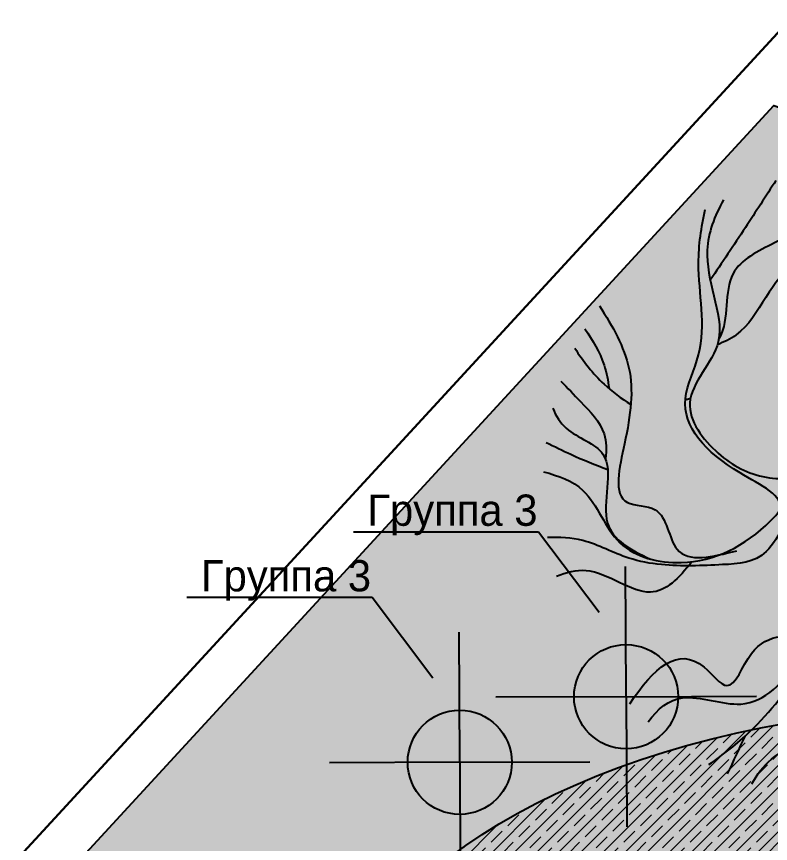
# Model space of a CAD drawing. Header units: millimetres. Extents: x -1042495 to -977915, y 3191218 to 3280168.
# Drawn here: x -1008577 to -1001340, y 3272232 to 3280168 of the extents above; entities that cross this region are included whole.
import ezdxf
from ezdxf import colors
from ezdxf.entities.mleader import LeaderData, LeaderLine
from ezdxf.math import Vec2, Vec3

# ---------------------------------------------------------------- set-up
doc = ezdxf.new("R2010")
doc.units = ezdxf.units.MM
doc.layers.get('0').update_dxf_attribs({"lineweight": 15})
for name, color, linetype in [('000 Граница', 6, 'Continuous'), ('000 Дом', 7, 'Continuous'), ('000 Привязки', 1, 'Continuous'), ('_Освещение уличные фанари', 1, 'Continuous'), ('p', 7, 'Continuous'), ('Сосны существующие', 55, 'Continuous')]:
    doc.layers.add(name, color=color, linetype=linetype)
doc.layers.add('_Группы Электрика', color=7, linetype='Continuous', lineweight=15)
doc.layers.add('вода', color=157, linetype='Continuous', lineweight=0)

# ---------------------------------------------------------------- blocks, each defined once
blk = doc.blocks.new('kuk')
h = blk.add_hatch(color=79)
edge = h.paths.add_edge_path()
edge.add_spline(control_points=[(42118.70245555053, 9572.610501919959), (42118.51148086353, 9621.383568395588), (42112.88775353153, 9736.902112695549), (42103.27618027398, 9939.922439933014), (41828.03718720157, 10021.84808445026), (41976.31665729223, 10178.61039581728), (42121.08890127442, 10026.95672017436), (42339.61048832507, 10042.89276663787), (42500.88038389137, 10056.52366963978), (42575.83301402837, 10063.75458616166)], knot_values=[870.2592256533258, 870.2592256533258, 870.2592256533258, 870.2592256533258, 1017.492147533328, 1216.085393553844, 1444.783941661861, 1538.953774334001, 1675.172457199902, 1944.284785000154, 2170.255095846381, 2170.255095846381, 2170.255095846381, 2170.255095846381], degree=3, periodic=0)
edge.add_spline(control_points=[(42575.83301402837, 10063.75458616167), (42568.50436783834, 10069.25501941686), (42559.11969187035, 10076.28697780111), (42549.74602030165, 10083.31238127735), (42547.69270120163, 10084.8513800468)], knot_values=[800.2068076794948, 800.2068076794948, 800.2068076794948, 800.2068076794948, 827.618299149897, 835.3093146752901, 835.3093146752901, 835.3093146752901, 835.3093146752901], degree=3, periodic=0)
edge.add_spline(control_points=[(42547.69270120165, 10084.85138004682), (42477.92035042593, 10079.79643981689), (42268.89360076669, 10110.85403731142), (41996.10906152218, 10127.5179185163), (41972.11511892, 10396.71243285707), (42004.03751165436, 10605.58065658231), (41774.50634144855, 10820.10969343207), (41641.78169802333, 11011.92063196362), (41629.38611638643, 11161.5686064512)], knot_values=[662.5209045612287, 662.5209045612287, 662.5209045612287, 662.5209045612287, 870.5487838410709, 1192.489053920474, 1347.311952054067, 1604.801170425202, 1787.523502055109, 2245.013428419982, 2245.013428419982, 2245.013428419982, 2245.013428419982], degree=3, periodic=0)
edge.add_spline(control_points=[(41629.38611638642, 11161.56860645121), (41625.17977546389, 11167.59878853697), (41615.90660435554, 11175.32198139933), (41605.6959189373, 11153.86769927343), (41600.54308818163, 11150.95328846361), (41599.85063968982, 11150.72012590583)], knot_values=[44.67651487797858, 44.67651487797858, 44.67651487797858, 44.67651487797858, 63.45967183674239, 85.97367081086685, 89.54853225024308, 89.54853225024308, 89.54853225024308, 89.54853225024308], degree=3, periodic=0)
edge.add_spline(control_points=[(41599.85063968982, 11150.72012590579), (41599.28733255187, 11099.97555187472), (41610.044492195, 10979.55147085), (41741.4591646418, 10808.85628926316), (41940.09863367376, 10588.25520659883), (41828.08385765617, 10410.42171458662), (41771.20066712721, 10320.11455361912)], knot_values=[0, 0, 0, 0, 149.4206191630008, 363.1700166445556, 640.4795314646232, 926.5995446511216, 926.5995446511216, 926.5995446511216, 926.5995446511216], degree=3, periodic=0)
edge.add_spline(control_points=[(41771.20066712721, 10320.11455361912), (41695.37207499499, 10314.26742733186), (41527.70772504908, 10301.33886568463), (41266.75169849607, 10411.91552298373), (41186.36993391102, 10688.53878012498), (41228.80622212666, 10854.72058716808), (41259.04968726257, 10931.5799209981)], knot_values=[0, 0, 0, 0, 228.347317750915, 504.8980010843017, 766.5752276840291, 1011.585655749663, 1011.585655749663, 1011.585655749663, 1011.585655749663], degree=3, periodic=0)
edge.add_spline(control_points=[(41259.04968726253, 10931.57992099803), (41263.77522824338, 10954.76725486915), (41267.8055131755, 10977.9686487806), (41270.3043173751, 11001.20101355655)], knot_values=[641.0062101829742, 641.0062101829742, 641.0062101829742, 641.0062101829742, 711.4068882583072, 711.4068882583072, 711.4068882583072, 711.4068882583072], degree=3, periodic=0)
edge.add_spline(control_points=[(41270.30431737509, 11001.20101355654), (41240.51089273977, 10948.22308048407), (41149.96833050664, 10816.36496202172), (41115.03543925489, 10582.32040093462), (41181.41740164826, 10414.93892833623), (41222.17460000132, 10365.32905908839)], knot_values=[2393.541726370206, 2393.541726370206, 2393.541726370206, 2393.541726370206, 2575.344291695007, 2872.618066596236, 3068.260875332532, 3068.260875332532, 3068.260875332532, 3068.260875332532], degree=3, periodic=0)
edge.add_spline(control_points=[(41222.17460000132, 10365.32905908839), (41232.39692740579, 10354.73518907069), (41242.68478816102, 10344.18247647449), (41252.97264891624, 10333.6297638783)], knot_values=[1092.159775295996, 1092.159775295996, 1092.159775295996, 1092.159775295996, 1135.427609766896, 1135.427609766896, 1135.427609766896, 1135.427609766896], degree=3, periodic=0)
edge.add_spline(control_points=[(41252.97264891623, 10333.62976387831), (41312.47526769513, 10282.35583718283), (41479.89525903799, 10243.86764620215), (41736.13086288715, 10163.57594335989), (41750.78968620272, 9892.332783800219), (41645.77022607178, 9691.978697925771), (41479.50220852446, 9568.284328220076), (41396.0501812611, 9579.624857188584), (41389.32346238778, 9580.985584299176)], knot_values=[1129.368166539482, 1129.368166539482, 1129.368166539482, 1129.368166539517, 1374.649466240999, 1629.387060471888, 1840.557481397005, 2074.506203613566, 2325.854043966237, 2348.008092964913, 2348.008092964913, 2348.008092964913, 2348.008092964913], degree=3, periodic=0)
edge.add_spline(control_points=[(41389.32346238779, 9580.985584299175), (41392.91082982747, 9574.986272249258), (41395.46722573383, 9567.644028415052), (41394.58590952103, 9560.248569419324), (41394.32649281577, 9558.917581164153)], knot_values=[39.53844287242089, 39.53844287242089, 39.53844287242089, 39.53844287242089, 61.35247244489231, 66.1332097797596, 66.1332097797596, 66.1332097797596, 66.1332097797596], degree=3, periodic=0)
edge.add_spline(control_points=[(41394.32649281577, 9558.917581164156), (41515.6997095492, 9548.340023577837), (41687.24408200163, 9704.717635599187), (41827.91540799243, 10021.6569444364), (42011.46417424718, 9848.087903634038), (42085.65507792266, 9715.237165824414), (42100.8588892412, 9586.500850168357)], knot_values=[852.2460950200016, 852.2460950200016, 852.2460950200016, 852.2460950200016, 1249.638149664189, 1485.156298665823, 1546.069788815106, 1930.433500069827, 1930.433500069827, 1930.433500069827, 1930.433500069827], degree=3, periodic=0)
edge.add_spline(control_points=[(42100.85888924119, 9586.500850168357), (42106.91248521781, 9581.888676751332), (42112.86864302251, 9577.259969462348), (42118.70245555053, 9572.61050191996)], knot_values=[76.87140819499524, 76.87140819499524, 76.87140819499524, 76.87140819499524, 96.52124541969789, 96.52124541969789, 96.52124541969789, 96.52124541969789], degree=3, periodic=0)
at = {"color": 79}
for points, knots in [([(41563.81185926077, 11685.09247290187), (41561.01125723543, 11585.1996965205), (41560.81429257756, 11428.85341873426), (41591.23213533867, 11275.62487816843), (41603.1451239196, 11220.11941835595)], [81.81743667976998, 81.81743667976998, 81.81743667976998, 81.81743667976998, 380.1529192552746, 550.0314302716727, 550.0314302716727, 550.0314302716727, 550.0314302716727]), ([(41771.20066712721, 10320.11455361912), (41828.08385765617, 10410.42171458662), (41940.09863367376, 10588.25520659883), (41741.4591646418, 10808.85628926316), (41582.1285125599, 11015.81167775284), (41606.40259650575, 11254.83627041552), (41627.45022492825, 11484.38914192738), (41657.73282255093, 11619.05656368292), (41677.30387478699, 11697.56082485656)], [0, 0, 0, 0, 286.1200131864985, 563.429528006566, 777.1789254881209, 1062.654470818586, 1234.898850181861, 1476.589697741976, 1476.589697741976, 1476.589697741976, 1476.589697741976]), ([(41811.54232356326, 11700.16795422133), (41743.06276466454, 11584.94134836956), (41654.2678118461, 11419.50792442627), (41602.11762647008, 11069.77596431242), (41770.7371772328, 10823.63250546761), (42004.03751165436, 10605.58065658231), (41972.11511892, 10396.71243285707), (41996.10906152218, 10127.5179185163), (42334.61620314587, 10106.83917033415), (42695.09374382489, 10043.33110466653), (42776.3407648294, 10376.8950209276), (42989.10735178507, 10433.03155229378), (43113.54944689757, 10440.02410144643), (43146.5780243941, 10440.58016230183)], [86.72932173240594, 86.72932173240594, 86.72932173240594, 86.72932173240594, 484.9842139725721, 647.7796200633504, 1120.010830926102, 1302.733162556008, 1560.222380927143, 1715.045279060737, 2036.98554914014, 2410.00170030609, 2631.849358102644, 2900.441634017221, 2999.039400777974, 2999.039400777974, 2999.039400777974, 2999.039400777974]), ([(42031.06217702525, 11676.08167469221), (41982.05342647822, 11616.24479186462), (41911.28351453286, 11520.2796280385), (41862.69820774594, 11411.42359150719), (41846.58000728227, 11372.01633887182)], [136.1512400786935, 136.1512400786935, 136.1512400786935, 136.1512400786935, 366.8146306859735, 494.2021386719969, 494.2021386719969, 494.2021386719969, 494.2021386719969]), ([(42144.00929906383, 11649.47100006653), (42110.6057699048, 11608.67018088949), (42036.82542656012, 11530.8207850478), (41939.16130523095, 11484.34843367808), (41887.19766907244, 11462.52191394962)], [112.5811704792087, 112.5811704792087, 112.5811704792087, 112.5811704792087, 269.1908764201733, 435.803325767376, 435.803325767376, 435.803325767376, 435.803325767376]), ([(42269.19289184541, 11607.81738497345), (42190.18612430107, 11529.58903227405), (42043.25550475036, 11406.10235201158), (41761.85100954839, 11373.46664571553), (41680.69521050813, 11142.44913639784), (41698.69747489577, 11007.38531030776), (41710.34433498649, 10932.52249491665)], [99.9124779669049, 99.9124779669049, 99.9124779669049, 99.9124779669049, 428.24112719314, 673.5224268946113, 855.6667858281947, 1083.714651145575, 1083.714651145575, 1083.714651145575, 1083.714651145575]), ([(40525.31175123822, 9725.189644893115), (40595.62802717672, 9685.616749667028), (40729.08416434942, 9634.067684194866), (40942.21973983957, 9681.100904738973), (41179.66087475656, 9744.201246070812), (41390.52880803005, 9502.09295325167), (41645.77022607178, 9691.978697925771), (41750.78968620272, 9892.332783800219), (41736.13086288715, 10163.57594335989), (41479.89525903799, 10243.86764620215), (41231.72280344744, 10300.92002561217), (41112.67798213146, 10566.52583031745), (41153.99689069235, 10843.3556452058), (41322.25221700976, 11053.27400064492), (41363.70928085814, 11341.42277864478), (41253.36182495716, 11489.35619329285), (41182.50999732094, 11568.96127481463)], [218.0419631214895, 218.0419631214895, 218.0419631214895, 218.0419631214895, 455.2756671535105, 657.1098870734498, 857.8210153784748, 1151.522215538159, 1402.87005589083, 1636.81877810739, 1847.989199032507, 2102.726793263397, 2348.008092964879, 2589.184535106502, 2886.458310007731, 3146.071402965742, 3385.542606073504, 3689.261372758156, 3689.261372758156, 3689.261372758156, 3689.261372758156]), ([(42076.90417940571, 11185.18359108583), (42061.41894999833, 11218.76659122996), (42035.68472762643, 11326.98474734775), (42227.46616151533, 11440.90280461037), (42337.44253767845, 11527.47147750052), (42377.59267274131, 11560.46271977451)], [138.1278717841158, 138.1278717841158, 138.1278717841158, 138.1278717841158, 247.8245578742791, 507.2619199560364, 668.4171282749929, 668.4171282749929, 668.4171282749929, 668.4171282749929]), ([(41045.03003396837, 11494.35943834096), (41096.91710970392, 11440.68096563427), (41208.10552265943, 11314.65058463177), (41287.45588072389, 11105.43858306233), (41267.3380029435, 10972.24911500203), (41259.04968726253, 10931.57992099803)], [83.66304609785394, 83.66304609785394, 83.66304609785394, 83.66304609785394, 307.4506953136835, 587.9283179934713, 711.4068882583072, 711.4068882583072, 711.4068882583072, 711.4068882583072]), ([(42502.23237186683, 11491.33933325077), (42363.34709903443, 11460.69628030243), (42167.84353123992, 11395.53962201846), (42042.08168539082, 11135.13987766189), (42117.15844378541, 10909.33436210965), (42104.7666778473, 10681.56151820635), (42007.9025223151, 10570.36225939167), (41980.3910595159, 10541.45700887838)], [106.4078338214958, 106.4078338214958, 106.4078338214958, 106.4078338214958, 508.0287641420907, 711.179884559338, 886.5979065571522, 1209.170566515845, 1327.328361209852, 1327.328361209852, 1327.328361209852, 1327.328361209852]), ([(42626.3913486699, 11404.00741546492), (42464.73722268704, 11422.71225649574), (42251.12417825883, 11427.04757121681), (42098.63788567282, 11288.68721761781), (42058.52793806178, 11246.65718651843)], [117.6535699869122, 117.6535699869122, 117.6535699869122, 117.6535699869122, 568.0302803283104, 738.3838458100794, 738.3838458100794, 738.3838458100794, 738.3838458100794]), ([(40889.90462916081, 11382.89022666704), (40960.09733781216, 11368.64495815175), (41091.45610761482, 11323.43454602981), (41170.9171206894, 11143.96154394233), (41153.23713880545, 10997.03121598206), (41195.19613745619, 10942.53274147715), (41220.8077805238, 10917.64804854473)], [104.9160066005779, 104.9160066005779, 104.9160066005779, 104.9160066005779, 310.106635217674, 522.0446102650799, 628.9460752988023, 731.838342734228, 731.838342734228, 731.838342734228, 731.838342734228]), ([(42775.03331949486, 11268.00423274758), (42594.72469048859, 11309.57976360463), (42355.61049721086, 11340.31223092607), (42021.56933293672, 11094.57378161783), (42235.63189087552, 10817.78649627793), (42105.95689278358, 10590.62283400997), (42021.50443352977, 10502.42641289841), (41983.13234657617, 10463.51666630961)], [110.0568225887295, 110.0568225887295, 110.0568225887295, 110.0568225887295, 640.4688636408155, 819.937474170335, 1178.422451917899, 1381.573572335169, 1546.996836853823, 1546.996836853823, 1546.996836853823, 1546.996836853823]), ([(42294.94473871766, 11268.47684317923), (42362.5232812125, 11253.69481662252), (42529.50229323314, 11220.41260584352), (42699.61325136261, 11230.66019932796), (42800.99740369804, 11239.73051645674)], [45.63339632055304, 45.63339632055304, 45.63339632055304, 45.63339632055304, 252.1814182955538, 555.2884261304242, 555.2884261304242, 555.2884261304242, 555.2884261304242]), ([(40719.16060788278, 11214.19875071841), (40790.66027828793, 11156.62493875999), (40926.91182410793, 11040.55240294103), (41096.75816955628, 10818.76622440524), (41078.02011694296, 10649.97934998678), (41060.85558262312, 10566.79341281773)], [85.98827193270003, 85.98827193270003, 85.98827193270003, 85.98827193270003, 363.9245412828689, 624.7897921889714, 868.6924766875891, 868.6924766875891, 868.6924766875891, 868.6924766875891]), ([(42129.23629617848, 10979.39438537369), (42154.98584717964, 11043.71623257419), (42224.90952966418, 11218.38414892993), (42548.58501777025, 11098.81896462991), (42740.31119657547, 11167.11022313236), (42830.40518666638, 11205.69945838294)], [0, 0, 0, 0, 185.4986812577011, 503.7272645640662, 798.1540504726267, 798.1540504726267, 798.1540504726267, 798.1540504726267]), ([(41599.85063968982, 11150.72012590583), (41600.54308818163, 11150.95328846361), (41605.6959189373, 11153.86769927343), (41615.90660435554, 11175.32198139933), (41625.17977546389, 11167.59878853697), (41629.38611638642, 11161.56860645121)], [44.67651487797858, 44.67651487797858, 44.67651487797858, 44.67651487797858, 48.25137631735481, 70.76537529147927, 89.54853225024308, 89.54853225024308, 89.54853225024308, 89.54853225024308]), ([(42357.69652991036, 11160.829091695), (42413.4884795131, 11121.51852574951), (42583.42038379077, 11010.00385247795), (42788.790128817, 11031.09050279407), (42928.49660457, 11054.55121202785)], [37.21260792841111, 37.21260792841111, 37.21260792841111, 37.21260792841111, 236.834510726458, 638.6108580069151, 638.6108580069151, 638.6108580069151, 638.6108580069151]), ([(40600.80476504751, 11052.47257409326), (40665.19678933647, 11037.61019517429), (40757.71086898175, 11000.35273120538), (40749.13229552774, 10887.74160648148), (40764.12730007189, 10851.32401738634)], [64.19835673297459, 64.19835673297459, 64.19835673297459, 64.19835673297459, 235.7495178554283, 354.0757735888869, 354.0757735888869, 354.0757735888869, 354.0757735888869]), ([(40542.80857212591, 10950.37457828836), (40580.97058521899, 10934.64813200686), (40648.31945211109, 10914.57539405212), (40718.68853287261, 10921.31605215806), (40748.92797344236, 10926.3146039933)], [111.7860421105197, 111.7860421105197, 111.7860421105197, 111.7860421105197, 234.2412049455951, 325.243443481367, 325.243443481367, 325.243443481367, 325.243443481367]), ([(40501.44923806319, 10862.24566889258), (40587.47829146993, 10835.87582271479), (40709.7190483222, 10812.27157403167), (40850.61000232449, 10896.93517939919), (40987.09075509541, 10841.98015301818), (41009.69396714423, 10583.17143931528), (41152.68053587666, 10436.5038083228), (41252.97264891624, 10333.6297638783)], [74.55071149865105, 74.55071149865105, 74.55071149865105, 74.55071149865105, 329.3274541538982, 441.1527052894014, 534.0665168561096, 713.6273299050731, 1135.427609766896, 1135.427609766896, 1135.427609766896, 1135.427609766896]), ([(42192.88164425938, 10088.73738237121), (42326.77738602563, 10149.72973433255), (42557.21480110272, 10254.69886733141), (42623.88186257898, 10690.62708494706), (42879.50282064098, 10796.39294083935), (43043.39619927933, 10856.48510252158)], [0, 0, 0, 0, 411.3316460272588, 707.9104981202695, 1185.977646545138, 1185.977646545138, 1185.977646545138, 1185.977646545138]), ([(42734.70697463628, 10575.0413649809), (42754.88745358289, 10609.65695549101), (42833.19949907948, 10722.45235726004), (42968.50674012005, 10761.13783414289), (43073.62755889205, 10778.21828572082)], [93.57964698150425, 93.57964698150425, 93.57964698150425, 93.57964698150425, 211.7905288431525, 510.4790930054103, 510.4790930054103, 510.4790930054103, 510.4790930054103]), ([(40440.40260319929, 10687.74391969779), (40598.39875548721, 10613.40349282987), (40863.31933634721, 10472.21403592861), (40706.38176238623, 9969.306507598789), (41074.26189347127, 9877.416850189724), (41144.20168461878, 9727.202960030218), (41156.19609764234, 9698.271098800617)], [39.40813036117122, 39.40813036117122, 39.40813036117122, 39.40813036117122, 492.7702781532095, 847.1972946128711, 1249.44787212419, 1342.330138415851, 1342.330138415851, 1342.330138415851, 1342.330138415851]), ([(42588.39471431597, 10460.58018110551), (42639.56000310287, 10509.86582349438), (42786.956006885, 10631.73387241871), (42982.37216219064, 10651.79019204084), (43109.80433385109, 10658.21965738288)], [124.939907204068, 124.939907204068, 124.939907204068, 124.939907204068, 334.0642695739998, 700.720761932643, 700.720761932643, 700.720761932643, 700.720761932643]), ([(42637.56894045136, 10269.72905143166), (42637.34171471424, 10327.4626271196), (42650.18878098105, 10557.79564831691), (42908.75343701881, 10585.25096981823), (43125.22537545287, 10589.91434420713)], [49.56483382049256, 49.56483382049256, 49.56483382049256, 49.56483382049256, 210.8071693159835, 724.6733042370374, 724.6733042370374, 724.6733042370374, 724.6733042370374]), ([(40411.07230988783, 10557.23412175102), (40512.38510144207, 10534.67412532798), (40690.91165965864, 10481.44053826366), (40694.19237024766, 10244.90477771892), (40766.45854910467, 10175.41788943431), (40783.37306978691, 10162.26697062997)], [40.86425448572982, 40.86425448572982, 40.86425448572982, 40.86425448572982, 316.3475957537445, 559.0914671913224, 623.3681326413947, 623.3681326413947, 623.3681326413947, 623.3681326413947]), ([(42646.79139875725, 10389.693573297), (42696.65240145207, 10411.23850256089), (42796.11061517403, 10453.28688369089), (42960.01501698936, 10506.6931685588), (43073.7856515499, 10537.68292790107), (43135.89754140019, 10554.1206447539)], [36.87130351325237, 36.87130351325237, 36.87130351325237, 36.87130351325237, 199.7376443159611, 360.7429613297645, 553.4832749704183, 553.4832749704183, 553.4832749704183, 553.4832749704183]), ([(42402.91236180946, 10076.01386113864), (42489.27746390004, 10152.5083856159), (42705.94802300441, 10344.41589207064), (42974.33270512264, 10453.36117663539), (43137.97874177554, 10515.2876368513)], [0, 0, 0, 0, 343.8637525709091, 862.6765872067708, 862.6765872067708, 862.6765872067708, 862.6765872067708]), ([(40391.06452994511, 10357.51883949439), (40453.75681248104, 10340.776461343), (40592.59180797437, 10287.03709463708), (40638.14858148877, 10138.73994359743), (40658.85486112781, 10045.54606154792)], [94.16211884173057, 94.16211884173057, 94.16211884173057, 94.16211884173057, 278.7410029036733, 541.2241424931688, 541.2241424931688, 541.2241424931688, 541.2241424931688]), ([(43151.18667026713, 10277.52971012177), (43080.62613407886, 10287.73535172854), (42945.61019234066, 10297.36601722222), (42813.00051065586, 10267.08032833184), (42749.59584006404, 10249.07518755599)], [196.9284267897876, 196.9284267897876, 196.9284267897876, 196.9284267897876, 409.6109264593981, 605.7056722582904, 605.7056722582904, 605.7056722582904, 605.7056722582904]), ([(40394.58574215081, 10214.72866229602), (40464.60237323047, 10201.26960115662), (40603.1739485107, 10156.74932625509), (40711.04000355814, 9953.847289431866), (40830.9318235909, 9703.315492693924), (41045.36657401002, 9752.931679886206), (41128.67798138824, 9705.426690801294), (41129.8952848291, 9704.713151198252)], [122.1074683538383, 122.1074683538383, 122.1074683538383, 122.1074683538383, 327.1488599209483, 562.0916896391475, 786.1855601876149, 1072.730537582028, 1077.006256749889, 1077.006256749889, 1077.006256749889, 1077.006256749889]), ([(43112.75095542745, 9993.897353399272), (43065.95363676615, 10030.46185407814), (42933.94894861476, 10104.2411774405), (42653.727620548, 10069.7208878801), (42370.52351037704, 10045.14714965968), (42121.08890127442, 10026.95672017436), (41976.31665729223, 10178.61039581728), (41828.03718720157, 10021.84808445026), (42103.27618027398, 9939.922439933014), (42114.87962582943, 9694.828816794774), (42124.70704857377, 9495.004300917904), (42087.7094235827, 9287.347822908465), (41999.52082601472, 9133.72480478782), (41994.20879431425, 9010.595111551116), (41995.5174663769, 8957.816197409247)], [305.572588576106, 305.572588576106, 305.572588576106, 305.572588576106, 485.9987317620114, 780.9525720785175, 1096.229536499553, 1365.341864299804, 1501.560547165705, 1595.730379837845, 1824.428927945863, 2023.022173966378, 2289.317796157479, 2434.80399185076, 2648.538671117886, 2804.742755203982, 2804.742755203982, 2804.742755203982, 2804.742755203982]), ([(42984.66036874906, 9661.56281662532), (42940.53493202227, 9724.594730844667), (42817.22182855342, 9883.164911878366), (42651.68664126426, 10006.9096624888), (42549.74602030165, 10083.31238127735), (42547.69270120163, 10084.8513800468)], [223.228005660777, 223.228005660777, 223.228005660777, 223.228005660777, 453.5622762531424, 827.618299149897, 835.3093146752901, 835.3093146752901, 835.3093146752901, 835.3093146752901]), ([(43068.76647252697, 9848.417809497423), (43027.14826157061, 9871.90878529965), (42944.02021092433, 9931.639531952625), (42903.94141863582, 10028.69605040743), (42885.16873581005, 10084.65002681966)], [119.9931796869897, 119.9931796869897, 119.9931796869897, 119.9931796869897, 260.9127864676389, 431.7658415393169, 431.7658415393169, 431.7658415393169, 431.7658415393169]), ([(42719.29238309016, 9316.472717165401), (42564.33490264796, 9420.64156947095), (42433.75529449809, 9559.91850350098), (42706.24748546819, 9760.907192188262), (42482.10442593097, 9826.746366997848), (42420.74310073761, 9951.318430718904), (42425.73896595489, 10024.68692482968), (42430.32989771693, 10050.71276386701)], [162.8090856831513, 162.8090856831513, 162.8090856831513, 162.8090856831513, 573.9217688907703, 702.0376840706795, 878.1344772023654, 1024.54984870061, 1103.879036731555, 1103.879036731555, 1103.879036731555, 1103.879036731555]), ([(42798.18380408217, 9397.357557347686), (42741.52985674884, 9438.3897405528), (42651.47905019045, 9546.091963440398), (42780.1854371298, 9847.360548050536), (42626.60409102595, 9985.904318653505), (42521.03625812904, 10058.61954642639)], [219.0802833421253, 219.0802833421253, 219.0802833421253, 219.0802833421253, 421.9030964384481, 676.7005482502788, 1014.097759534553, 1014.097759534553, 1014.097759534553, 1014.097759534553]), ([(41709.24184152843, 8940.862603579475), (41726.55719390434, 9006.05197226524), (41780.09506255052, 9157.044575917611), (42058.1412751635, 9237.066720289045), (42143.98598100753, 9603.226952166695), (42023.71435523491, 9836.503776935284), (41827.91540799243, 10021.6569444364), (41686.41617824977, 9702.852328358695), (41459.5506618785, 9497.511056854803), (41136.35430397664, 9667.281697540853), (40853.55581797122, 9596.262623579863), (40644.34933151573, 9628.187772225532), (40566.96913499905, 9644.835903885523)], [55.21420717076926, 55.21420717076926, 55.21420717076926, 55.21420717076926, 247.290287701897, 527.084119026026, 806.8093076841644, 1236.609806274723, 1297.523296424006, 1533.04144542564, 1934.516913908297, 2133.181501972184, 2532.796311062805, 2769.047257548382, 2769.047257548382, 2769.047257548382, 2769.047257548382]), ([(40440.14925800545, 9953.403517471186), (40508.98633036247, 9909.380002239413), (40654.64427146942, 9815.398146877818), (40798.48506741478, 9718.652908650865), (40874.35226076402, 9667.244287983729)], [198.9417347940746, 198.9417347940746, 198.9417347940746, 198.9417347940746, 444.0671997065406, 718.9889770958669, 718.9889770958669, 718.9889770958669, 718.9889770958669]), ([(40986.3098091094, 9184.279539738225), (41075.9763210831, 9242.689059926524), (41263.44082539541, 9346.296399341587), (41533.41116282468, 9311.613399032227), (41868.76583176003, 9226.54509566554), (41846.6943188025, 9478.549692139293), (42126.7197153323, 9491.547135120185), (42079.68610971147, 9677.38179537248), (42052.86128875281, 9783.369448740326)], [126.4227321462614, 126.4227321462614, 126.4227321462614, 126.4227321462614, 432.7493747735178, 764.2567247546496, 1019.156972525094, 1144.150852203387, 1340.712546779312, 1601.62542959105, 1601.62542959105, 1601.62542959105, 1601.62542959105]), ([(41389.32346238779, 9580.985584299175), (41392.91082982747, 9574.986272249258), (41395.46722573383, 9567.644028415052), (41394.58590952103, 9560.248569419324), (41394.32649281577, 9558.917581164153)], [39.53844287242089, 39.53844287242089, 39.53844287242089, 39.53844287242089, 61.35247244489231, 66.1332097797596, 66.1332097797596, 66.1332097797596, 66.1332097797596]), ([(42100.85888924119, 9586.500850168357), (42173.24468897115, 9531.350843036424), (42305.14632609693, 9401.570089232617), (42109.84665738213, 9177.770065202949), (42148.07636836193, 9039.809457724103), (42165.33809405727, 8996.925025830036)], [76.87140819499524, 76.87140819499524, 76.87140819499524, 76.87140819499524, 311.8340960861083, 607.0659834949911, 741.2077479150855, 741.2077479150855, 741.2077479150855, 741.2077479150855]), ([(41432.91670974554, 8981.55607453206), (41466.39748111476, 8994.683781681937), (41550.45642573434, 9046.070403239002), (41618.83504758077, 9287.265799138198), (41955.3824220763, 9146.421529194511), (42050.50103865242, 9320.78239035093), (42089.33860166121, 9407.01424779772)], [149.7025406892998, 149.7025406892998, 149.7025406892998, 149.7025406892998, 257.6692979432603, 453.8188353134677, 754.6881753568489, 1002.435433011049, 1002.435433011049, 1002.435433011049, 1002.435433011049]), ([(41170.67085175555, 9076.917554504571), (41227.89770663013, 9114.43259255113), (41320.6180593185, 9185.185777880197), (41389.35986672551, 9279.80495080833), (41416.619819363, 9321.237994185161)], [156.5962589461659, 156.5962589461659, 156.5962589461659, 156.5962589461659, 360.2632010030324, 508.0767768470383, 508.0767768470383, 508.0767768470383, 508.0767768470383]), ([(41086.41471264258, 9121.263839685847), (41136.82960913939, 9155.55812867462), (41219.02901885824, 9203.895743091098), (41311.82418132039, 9221.983485307235), (41346.93153194785, 9226.540424133462)], [85.20398438137862, 85.20398438137862, 85.20398438137862, 85.20398438137862, 265.2291725658982, 371.0732387266841, 371.0732387266841, 371.0732387266841, 371.0732387266841]), ([(41581.26410815926, 8952.598944448548), (41599.30223874291, 8988.068597645863), (41642.34399944806, 9075.785246905143), (41678.67798367539, 9166.537123454937), (41699.64425762479, 9220.61099816672)], [104.3363981249152, 104.3363981249152, 104.3363981249152, 104.3363981249152, 223.6814227412074, 397.5382874867128, 397.5382874867128, 397.5382874867128, 397.5382874867128]), ([(41314.86556552829, 9017.066928700344), (41343.90560922203, 9045.059302321572), (41415.34444120085, 9113.90872038458), (41520.99557370637, 9215.651552957188), (41614.61835302429, 9215.466480299854), (41652.95340461211, 9210.409567702784)], [125.9843013500593, 125.9843013500593, 125.9843013500593, 125.9843013500593, 247.513316623063, 420.622474178693, 533.6385140321515, 533.6385140321515, 533.6385140321515, 533.6385140321515])]:
    blk.add_open_spline(points, degree=3, knots=knots, dxfattribs=at)
blk.add_spline([(41771.20066712721, 10320.11455361912), (41542.8533493763, 10320.11455361912), (41295.47770278004, 10443.74937849969), (41209.8472743333, 10691.01927283572), (41295.47770278004, 11014.37226802323), (41409.65099307516, 11280.66275414097), (41400.13646007213, 11499.40151622958), (41314.50640020572, 11623.03634111013)], degree=3, dxfattribs=at)
for points in [[(42950.13415357938, 11058.24970885341), (42954.41123941573, 11058.99231567442), (42958.69002413875, 11059.74127939014), (42962.97012760852, 11060.49517759285)], [(43025.1736157028, 9742.423734929416), (42969.80304149857, 9768.469319498334), (42914.43246729433, 9794.514904067253), (42859.0618930901, 9820.56048863617)]]:
    blk.add_open_spline(points, degree=3, dxfattribs=at)

msp = doc.modelspace()

# ---------------------------------------------------------------- hatches: boundary and pattern name
at = {"layer": '000 Привязки', "true_color": 0x999b37}
h = msp.add_hatch(color=55, dxfattribs=at)
h.dxf.hatch_style = 1
edge = h.paths.add_edge_path()
edge.add_line((-1001639.218022007, 3264468.641069544), (-996050.2179748308, 3262513.088762247))
edge.add_line((-996050.2179748308, 3262513.088762247), (-991893.645166476, 3261422.440649465))
edge.add_line((-991893.645166476, 3261422.440649465), (-990983.4939305522, 3264442.695467696))
edge.add_line((-990983.4939305522, 3264442.695467696), (-993624.4130851962, 3265372.147902116))
edge.add_line((-993624.4130851962, 3265372.147902116), (-993524.8183247782, 3265655.133561954))
edge.add_line((-993524.8183247782, 3265655.133561954), (-994090.7896442201, 3265854.32308312))
edge.add_line((-994090.7896442201, 3265854.32308312), (-993493.2382017627, 3267552.188399731))
edge.add_line((-993493.2382017627, 3267552.188399731), (-994194.1245987155, 3267798.860308155))
edge.add_line((-994194.1245987155, 3267798.860308155), (-992036.2381236292, 3273930.216272339))
edge.add_line((-992036.2381236292, 3273930.216272339), (-989678.0242912509, 3273100.259935603))
edge.add_line((-989678.0242912509, 3273100.259935603), (-989415.7580892779, 3273845.455506667))
edge.add_line((-989415.7580892779, 3273845.455506667), (-986491.5729367472, 3272816.309649155))
edge.add_line((-986491.5729367472, 3272816.309649155), (-986753.839139178, 3272071.114078144))
edge.add_line((-986753.839139178, 3272071.114078144), (-981612.9329845645, 3270261.809264168))
edge.add_line((-981612.9329845645, 3270261.809264168), (-983272.8456580378, 3265545.381599411))
edge.add_line((-983272.8456580378, 3265545.381599411), (-986055.5379802743, 3266524.730076706))
edge.add_line((-986055.5379802743, 3266524.730076706), (-986553.5117823817, 3265109.801777229))
edge.add_line((-986553.5117823817, 3265109.801777229), (-989437.3907472824, 3266124.762163148))
edge.add_line((-989437.3907472824, 3266124.762163148), (-989935.3474299647, 3264709.882506236))
edge.add_line((-989935.3474299647, 3264709.882506236), (-979266.9322102849, 3260955.210773215))
edge.add_line((-979266.9322102849, 3260955.210773215), (-980318.0226566531, 3271335.582340404))
edge.add_line((-980318.0226566531, 3271335.582340404), (-989147.2214710452, 3275033.696493968))
edge.add_line((-989147.2214710452, 3275033.696493968), (-1001307.873298857, 3279313.550128862))
edge.add_line((-1001307.873298857, 3279313.550128862), (-1021564.11379768, 3257304.459940832))
edge.add_line((-1021564.11379768, 3257304.459940832), (-1018434.951940914, 3254428.589344897))
edge.add_line((-1018434.951940914, 3254428.589344897), (-1015566.75896428, 3251786.155563995))
edge.add_line((-1015566.75896428, 3251786.155563995), (-1014547.785553514, 3252887.447271054))
edge.add_line((-1014547.785553514, 3252887.447271054), (-1014327.413725328, 3252683.888140016))
edge.add_line((-1014327.413725328, 3252683.888140016), (-1003953.014445543, 3263890.19196366))
edge.add_arc((-1002290.970029792, 3262158.83170067), 2400.000000039562, 74.24268431795309, 133.8298026178991, ccw=False)
at = {"layer": '_Освещение уличные фанари', "linetype": 'Continuous'}
h = msp.add_hatch(color=1, dxfattribs=at)
h.paths.add_polyline_path([(-1002725.45901129, 3273640.037483498), (-1002225.46431049, 3273642.339476582, 0.414213562373095), (-1002727.761004374, 3274140.032184298)], flags=0)
h.paths.add_polyline_path([(-1002725.45901129, 3273640.037483498), (-1003225.45371209, 3273637.735490415, 0.414213562373095), (-1002723.157018207, 3273140.042782699)], flags=0)
h = msp.add_hatch(color=1, dxfattribs=at)
h.paths.add_polyline_path([(-1004322.555023883, 3273010.711805925), (-1003822.560323083, 3273013.013799008, 0.414213562373095), (-1004324.857016966, 3273510.706506724)], flags=0)
h.paths.add_polyline_path([(-1004322.555023883, 3273010.711805925), (-1004822.549724682, 3273008.409812842, 0.414213562373095), (-1004320.253030799, 3272510.717105125)], flags=0)
at = {"layer": 'вода'}
h = msp.add_hatch(dxfattribs=at)
h.set_pattern_fill('JIS_STN_1E', color=256, scale=150)
h.set_pattern_definition([(45, (0, 0), (-106.0660171779821, 106.0660171779821), []), (45, (105.75, 0), (-106.0660171779821, 106.0660171779821), [150, -75])])
edge = h.paths.add_edge_path()
edge.add_ellipse((-1000361.937733386, 3271016.621478125), major_axis=(-5000.181774718792, -607.6446622919708), ratio=0.4897339888896072, start_angle=0, end_angle=360)

# ---------------------------------------------------------------- linework, layer by layer
at = {"layer": '000 Граница'}
msp.add_lwpolyline([(-1033142.18717787, 3244724.491745695), (-1001307.873298857, 3279313.550128862), (-989147.2214710452, 3275033.696493968), (-980318.0226566531, 3271335.582340404), (-978370.3115422465, 3252100.353685305), (-985642.9988891818, 3228982.245658085), (-1025266.522774909, 3230353.979917452), (-1023687.257262442, 3222587.872756049), (-1023919.598242972, 3215467.274630293), (-1025057.144647811, 3210444.437963888), (-1026565.012326453, 3205550.683263883), (-1027258.090718482, 3202758.955780372), (-999185.7569582202, 3193788.550144956), (-989700.4723121859, 3215862.14240329), (-985642.9988891818, 3228982.245658085)], dxfattribs=at)
msp.add_lwpolyline([(-1033142.18717787, 3244724.491745695), (-1001307.873298857, 3279313.550128862), (-989147.2214710452, 3275033.696493968), (-980318.0226566531, 3271335.582340404), (-978370.3115422465, 3252100.353685305), (-985642.9988891818, 3228982.245658085), (-1025266.522774909, 3230353.979917452), (-1023687.257262442, 3222587.872756049), (-1023919.598242972, 3215467.274630293), (-1025057.144647811, 3210444.437963888), (-1026565.012326453, 3205550.683263883), (-1027258.090718482, 3202758.955780372), (-999185.7569582202, 3193788.550144956), (-989700.4723121859, 3215862.14240329), (-985642.9988891818, 3228982.245658085)], dxfattribs=at)
at = {"layer": '000 Дом'}
msp.add_ellipse((-1000361.937733386, 3271016.621478125), major_axis=(-5000.181774718792, -607.6446622919708), ratio=0.4897339888896072, dxfattribs=at)
at = {"layer": '_Освещение уличные фанари', "color": 1, "linetype": 'Continuous'}
for p, q in [((-1002725.45901129, 3273640.037483498), (-1002731.213993999, 3274890.024235498)), ((-1004322.555023883, 3273010.711805925), (-1004328.310006591, 3274260.698557924)), ((-1002725.45901129, 3273640.037483498), (-1003975.44576329, 3273634.28250079)), ((-1002725.45901129, 3273640.037483498), (-1001475.472259291, 3273645.792466207)), ((-1002725.45901129, 3273640.037483498), (-1002719.704028582, 3272390.050731499)), ((-1004322.555023883, 3273010.711805925), (-1005572.541775882, 3273004.956823216)), ((-1004322.555023883, 3273010.711805925), (-1003072.568271883, 3273016.466788633)), ((-1004322.555023883, 3273010.711805925), (-1004316.800041174, 3271760.725053925))]:
    msp.add_line(p, q, dxfattribs=at)
for centre in [(-1002725.45901129, 3273640.037483498), (-1004322.555023883, 3273010.711805925)]:
    msp.add_circle(centre, 500, dxfattribs=at)
at = {"layer": 'p', "color": 5, "linetype": 'Continuous', "lineweight": 30}
msp.add_lwpolyline([(-985234.7608315684, 3228968.112787709), (-1025674.760831568, 3230368.112787709), (-1026264.760831568, 3233058.112787709), (-1027264.760831568, 3235898.112787709), (-1028454.760831568, 3238328.112787709), (-1030514.760831568, 3241528.112787709), (-1032294.760831568, 3243608.112787709), (-1033584.760831568, 3244918.112787709), (-1001124.760831568, 3280168.112787709), (-989904.7608315684, 3276188.112787709), (-979914.7608315684, 3271988.112787709), (-978784.7608315684, 3260958.112787709), (-977914.7608315684, 3252418.112787709)], close=True, dxfattribs=at)

# ---------------------------------------------------------------- block references
at = {"layer": 'Сосны существующие', "linetype": 'Continuous', "lineweight": 25, "ltscale": 0.5, "xscale": 2.20370778980352, "yscale": 2.20370778980352, "zscale": 2.20370778980352, "rotation": 270}
msp.add_blockref('kuk', (-1023221.984707739, 3367713.910425261), dxfattribs=at)

# ---------------------------------------------------------------- leaders
at = {"layer": '_Группы Электрика'}
ml = msp.add_multileader_mtext('Standard', dxfattribs=at)
ml.set_content('Группа 3', color=256)
ml.set_leader_properties()
ml.build(insert=Vec2(0, 0))
ml.multileader.update_dxf_attribs({"text_left_attachment_type": 6, "text_right_attachment_type": 6, "dogleg_length": 0.36, "arrow_head_size": 300})
ctx = ml.context
ctx.base_point, ctx.char_height, ctx.arrow_head_size, ctx.landing_gap_size, ctx.plane_origin = Vec3(-1005885.1606171, 3275220.269991012), 300, 300, 9, Vec3(-1002724.543615673, 3273638.411757119)
ctx.left_attachment, ctx.right_attachment, ctx.text_align_type = 6, 6, 2
notes = []
notes.append((ctx, [(1, (1, 1, 0), (-1003566.8006171, 3275220.269991012), (-1, 0), 0.3599999999999679, [(0, [(-1002804.506363394, 3274207.50603302)], 0, [])])]))
ctx.mtext.insert, ctx.mtext.alignment, ctx.mtext.flow_direction = Vec3(-1003576.1606171, 3275580.269991012), 3, 5
ml = msp.add_multileader_mtext('Standard', dxfattribs=at)
ml.set_content('Группа 3', color=256)
ml.set_leader_properties()
ml.build(insert=Vec2(0, 0))
ml.multileader.update_dxf_attribs({"text_left_attachment_type": 6, "text_right_attachment_type": 6, "dogleg_length": 0.36, "arrow_head_size": 300})
ctx = ml.context
ctx.base_point, ctx.char_height, ctx.arrow_head_size, ctx.landing_gap_size, ctx.plane_origin = Vec3(-1007482.667037855, 3274591.158717324), 300, 300, 9, Vec3(-1004322.050036428, 3273009.300483432)
ctx.left_attachment, ctx.right_attachment, ctx.text_align_type = 6, 6, 2
notes.append((ctx, [(1, (1, 1, 0), (-1005164.307037855, 3274591.158717324), (-1, 0), 0.3599999999999679, [(0, [(-1004402.012784149, 3273578.394759332)], 0, [])])]))
ctx.mtext.insert, ctx.mtext.alignment, ctx.mtext.flow_direction = Vec3(-1005173.667037855, 3274951.158717324), 3, 5
for ctx, leaders in notes:
    for number, flags, end, landing, length, lines in leaders:
        leader = LeaderData()
        leader.index, (leader.has_last_leader_line, leader.has_dogleg_vector, leader.attachment_direction) = number, flags
        leader.last_leader_point, leader.dogleg_vector, leader.dogleg_length = Vec3(end), Vec3(landing), length
        for number, points, colour, breaks in lines:
            line = LeaderLine()
            line.index, line.vertices, line.color, line.breaks = number, Vec3.list(points), colors.encode_raw_color(colour), breaks
            leader.lines.append(line)
        ctx.leaders.append(leader)

doc.saveas('drawing.dxf')
